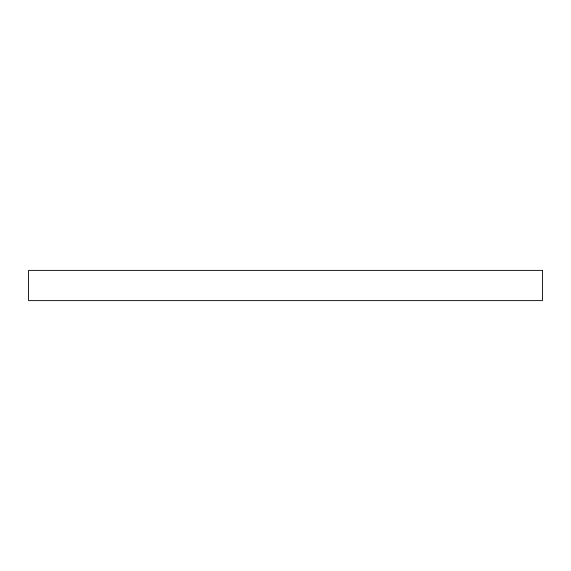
<?xml version="1.0" encoding="UTF-8"?>
<svg xmlns="http://www.w3.org/2000/svg" width="571" height="571" viewBox="0 0 571 571"><rect width="100%" height="100%" fill="white"/><g stroke="black" fill="none" stroke-linecap="round" stroke-linejoin="round"><path stroke-width="0.86" d="M542.45 270.383L28.55 270.383L28.55 300.617L542.45 300.617L542.45 270.383"/></g></svg>
